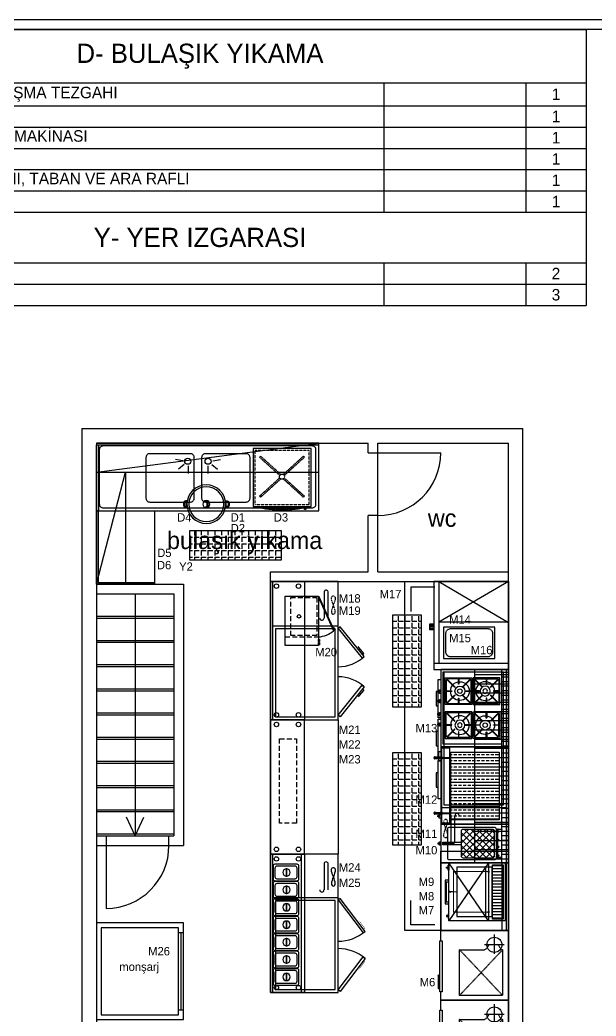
# Model space of a CAD drawing. Header units: millimetres. Extents: x 3962 to 6237, y -121 to 1593.
# Drawn here: x 4720 to 5316, y 434 to 1463 of the extents above; entities that cross this region are included whole.
import ezdxf
from ezdxf.enums import TextEntityAlignment as Align

# ---------------------------------------------------------------- set-up
doc = ezdxf.new("R2010")
doc.units = ezdxf.units.MM
doc.linetypes.add('DASHED', pattern=[0.75, 0.5, -0.25])
for name, color, linetype in [('002 Çizgi', 7, 'Continuous'), ('CIHAZ', 2, 'Continuous'), ('Kıtc-002 Çizgi', 7, 'Continuous'), ('S2000-002 Çizgi', 7, 'Continuous'), ('Sktürk ANTET', 7, 'Continuous')]:
    doc.layers.add(name, color=color, linetype=linetype)
doc.styles.add('SKTÜRK', font='GOTHIC.TTF', dxfattribs={"height": 11})
doc.styles.add('TAKSİM', font='GOTHIC.TTF', dxfattribs={"height": 20})

# ---------------------------------------------------------------- blocks, each defined once
blk = doc.blocks.new('A$C723D60DA')
at = {"layer": 'S2000-002 Çizgi'}
for points in [[(0, 3.7), (60, 3.7), (60, 63.7), (0, 63.7)], [(53.2, 2.2), (54.6, 2.2), (54.6, 0.7), (53.2, 0.7)]]:
    blk.add_lwpolyline(points, close=True, dxfattribs=at)
at = {"layer": 'S2000-002 Çizgi', "linetype": 'DASHED', "ltscale": 0.5}
blk.add_lwpolyline([(2, 5.7), (58, 5.7), (58, 61.7), (2, 61.7)], close=True, dxfattribs=at)
for points in [[(6.8, 54.6), (7.9, 55.7)], [(6.8, 54.6), (27.7, 35.8)], [(7.9, 55.7), (28.7, 36.9)], [(31.4, 36.9), (52.1, 55.7)], [(32.4, 35.9), (53.2, 54.6)], [(52.1, 55.7), (53.2, 54.6)], [(27.6, 33.2), (6.8, 14.4)], [(28.6, 32.1), (7.9, 13.4)], [(31.3, 32.2), (52.1, 13.4)], [(32.3, 33.2), (53.2, 14.4)], [(7.9, 13.4), (6.8, 14.4)], [(52.1, 13.4), (53.2, 14.4)]]:
    blk.add_lwpolyline(points, dxfattribs=at)
at = {"layer": 'S2000-002 Çizgi'}
for points in [[(52.2, 3.2), (52.2, 3.7), (55.9, 3.7)], [(55.9, 3.3), (55.9, 2.2), (52.2, 2.2)]]:
    blk.add_lwpolyline(points, dxfattribs=at)
at = {"layer": 'S2000-002 Çizgi', "linetype": 'DASHED', "ltscale": 0.5}
blk.add_circle((30, 34.5), 2.67, dxfattribs=at)
at = {"layer": 'S2000-002 Çizgi'}
for centre, radius, start, end in [((29.9, 100.6), 100.6, 254.4941, 285.5059), ((29.9, 109.5), 108.5, 257.2819, 282.7181)]:
    blk.add_arc(centre, radius, start, end, dxfattribs=at)
blk = doc.blocks.new('A$C53E03B34')
at = {"layer": 'Kıtc-002 Çizgi'}
for points in [[(3.7, 16.6), (2, 16.6, -0.414214), (0, 18.6), (0, 21.4, -0.414214), (2, 23.4), (3.7, 23.4)], [(43.1, 16.6), (44.9, 16.6, 0.414214), (46.9, 18.6), (46.9, 21.4, 0.414214), (44.9, 23.4), (43.1, 23.4)]]:
    blk.add_lwpolyline(points, format="xyb", dxfattribs=at)
for points in [[(2.8, 17.6), (2, 17.6, -0.414214), (1, 18.6), (1, 21.4, -0.414214), (2, 22.4), (2.8, 22.4)], [(44, 17.6), (44.9, 17.6, 0.414214), (45.9, 18.6), (45.9, 21.4, 0.414214), (44.9, 22.4), (44, 22.4)]]:
    blk.add_lwpolyline(points, format="xyb", close=True, dxfattribs=at)
for points in [[(22.1, 23.4), (24.2, 21.8), (24.2, 18.1), (22.7, 16.4)], [(23.5, 23.7), (25.2, 22.3), (25.2, 17.7), (23.8, 16.3)]]:
    blk.add_lwpolyline(points, dxfattribs=at)
for radius in [20, 18, 3.66]:
    blk.add_circle((23.4, 20), radius, dxfattribs=at)
blk = doc.blocks.new('A$C5FB17A00')
at = {"layer": 'S2000-002 Çizgi'}
for p, q in [((114.7, 23.7), (114.7, 31.6)), ((135.3, 23.7), (135.3, 31.6)), ((110.8, 22.1), (104.7, 27.1)), ((139.2, 22.1), (145.3, 27.1)), ((109.5, 18.3), (101.7, 17.1)), ((140.5, 18.3), (148.3, 17.1))]:
    blk.add_line(p, q, dxfattribs=at)
for points in [[(230, 70), (0, 70), (0, 0), (230, 0)], [(230, 2), (0, 2), (0, 0), (230, 0)]]:
    blk.add_lwpolyline(points, close=True, dxfattribs=at)
for points in [[(223, 67), (7, 67, 0.414214), (3, 63), (3, 7, 0.414214), (7, 3), (223, 3, 0.414214), (227, 7), (227, 63, 0.414214)], [(117.2, 61), (75.2, 61, 0.414214), (71.2, 57), (71.2, 15, 0.414214), (75.2, 11), (117.2, 11, 0.414214), (121.2, 15), (121.2, 57, 0.414214)], [(174.8, 61), (132.8, 61, 0.414214), (128.8, 57), (128.8, 15, 0.414214), (132.8, 11), (174.8, 11, 0.414214), (178.8, 15), (178.8, 57, 0.414214)]]:
    blk.add_lwpolyline(points, format="xyb", close=True, dxfattribs=at)
for centre in [(114.5, 18.8), (135.5, 18.8)]:
    blk.add_circle(centre, 3.19, dxfattribs=at)
blk = doc.blocks.new('A$C552B0E51')
at = {"layer": 'S2000-002 Çizgi'}
h = blk.add_hatch(dxfattribs=at)
h.set_pattern_fill('ANSI31', color=256, angle=45, style=0)
h.set_pattern_definition([(90, (-2780.067, -8355.0508), (-3.175, 7e-16), [])])
h.paths.add_polyline_path([(58, 48.8), (58, 59.8), (2, 59.8), (2, 48.8)])
for p, q in [((60, 44.8), (0, 3.8)), ((0, 44.8), (60, 3.8))]:
    blk.add_line(p, q, dxfattribs=at)
for points in [[(0, 61.8), (60, 61.8), (60, 3.8), (0, 3.8)], [(2, 59.8), (58, 59.8), (58, 48.8), (2, 48.8)], [(0, 44.8), (60, 44.8), (60, 3.8), (0, 3.8)], [(7.5, 2.8), (2.5, 2.8), (2.5, 3.8), (7.5, 3.8)], [(5.5, 1.1), (4.5, 1.1), (4.5, 2.8), (5.5, 2.8)], [(17.8, 0), (42.2, 0), (42.2, 3.8), (17.8, 3.8)], [(19.8, 1), (40.2, 1), (40.2, 3.8), (19.8, 3.8)], [(52.5, 2.8), (57.5, 2.8), (57.5, 3.8), (52.5, 3.8)], [(54.5, 1.1), (55.5, 1.1), (55.5, 2.8), (54.5, 2.8)]]:
    blk.add_lwpolyline(points, close=True, dxfattribs=at)
for points in [[(5, 2.8), (5, 1.1)], [(55, 2.8), (55, 1.1)]]:
    blk.add_lwpolyline(points, dxfattribs=at)
blk = doc.blocks.new('A$C3D735FFB')
at = {"layer": 'S2000-002 Çizgi'}
blk.add_lwpolyline([(0, 7.6), (51, 7.6), (51, 44), (0, 44)], close=True, dxfattribs=at)
for points, const_width in [([(3.5, 40.4), (5.8, 40.4)], 2), ([(47.5, 40.4), (45.2, 40.4)], 2), ([(4.6, 40), (4.6, 4.1), (25.5, 4.1)], 1), ([(46.4, 40), (46.4, 4.1), (25.5, 4.1)], 1)]:
    blk.add_lwpolyline(points, dxfattribs=dict(at, const_width=const_width))
blk.add_lwpolyline([(51, 37.5), (0, 37.5)], dxfattribs=at)
blk.add_lwpolyline([(25.4, 7.5, 1, 1, 0), (25.4, 3.7, 1, 2, 0), (25.4, 0, 2, 2, 0)], format="xyseb", dxfattribs=at)
blk = doc.blocks.new('A$C5ACE57BF')
at = {"layer": 'S2000-002 Çizgi', "linetype": 'DASHED', "ltscale": 10}
blk.add_line((9, 51.9), (9, 17.5), dxfattribs=at)
at = {"layer": 'S2000-002 Çizgi'}
for points in [[(0, 51.9), (51, 51.9), (51, 17.5), (0, 17.5)], [(0.9, 17.5), (3.2, 17.5), (3.2, 16.3), (0.9, 16.3)], [(4.2, 17.5), (6.4, 17.5), (6.4, 16.3), (4.2, 16.3)], [(16, 1.1), (50.5, 16.7), (50, 17.5), (15.4, 1.9)], [(16, 1.1), (17.9, 2.4), (18.6, 1.3), (16.7, 0)]]:
    blk.add_lwpolyline(points, close=True, dxfattribs=at)
at = {"layer": 'S2000-002 Çizgi', "linetype": 'DASHED', "ltscale": 10}
blk.add_lwpolyline([(10.4, 46.1), (49.6, 46.1), (49.6, 19), (10.4, 19)], close=True, dxfattribs=at)
at = {"layer": 'S2000-002 Çizgi'}
blk.add_circle((30.2, 37.5), 1.85, dxfattribs=at)
blk.add_arc((36.1, 19.5), 27.2, 184.2771, 220.3659, dxfattribs=at)
blk = doc.blocks.new('A$C604B7618')
at = {"layer": 'S2000-002 Çizgi'}
blk.add_lwpolyline([(0, 30.6), (30.6, 30.6), (30.6, 0), (0, 0), (0, 30.6)], dxfattribs=at)
blk.add_lwpolyline([(15.5, 29.5), (15.5, 23.4, -0.414214), (15.3, 23.2), (15.2, 23.2, -0.414214), (15, 23.4), (15, 29.5), (2.7, 29.5, 0.668179), (2.3, 28.6), (10.8, 20.1, -0.810443), (10.4, 19.8), (1.6, 28.6, 0.668179), (1, 28.4), (1, 15.5), (7.1, 15.5, -0.414214), (7.3, 15.3), (7.3, 15.2, -0.414214), (7.1, 15), (1, 15), (1, 2.7, 0.668179), (1.9, 2.3), (10.4, 10.8, -0.810443), (10.8, 10.4), (2, 1.6, 0.668179), (2.2, 1), (15, 1), (15, 7.1, -0.414214), (15.2, 7.3), (15.3, 7.3, -0.414214), (15.5, 7.1), (15.5, 1), (27.9, 1, 0.668179), (28.3, 1.9), (19.8, 10.4, -0.810443), (20.2, 10.8), (29, 2, 0.668179), (29.5, 2.2), (29.5, 15), (23.4, 15, -0.414214), (23.2, 15.2), (23.2, 15.3, -0.414214), (23.4, 15.5), (29.5, 15.5), (29.5, 28.4, 0.668179), (29, 28.6), (20.2, 19.8, -0.810443), (19.8, 20.1), (28.3, 28.6, 0.668179), (27.9, 29.5)], format="xyb", close=True, dxfattribs=at)
for radius in [10.8, 5.66, 2.6]:
    blk.add_circle((15.3, 13.8), radius, dxfattribs=at)
blk = doc.blocks.new('A$C7A250C34')
at = {"layer": 'S2000-002 Çizgi'}
h = blk.add_hatch(dxfattribs=at)
h.set_pattern_fill('ANSI31', color=256, scale=1.5, angle=45, style=0)
h.set_pattern_definition([(90, (-2508.419, -6412.801), (-4.7625, 9e-16), [])])
h.paths.add_polyline_path([(0, 72.9), (0, 65.9), (80, 65.9), (80, 72.9)])
for points in [[(0, 2.9), (80, 2.9), (80, 72.9), (0, 72.9)], [(80, 65.9), (0, 65.9), (0, 72.9), (80, 72.9)], [(3, 4.9), (77, 4.9), (77, 65.9), (3, 65.9)], [(21.2, 2.9), (24.8, 2.9), (24.8, 1.5), (21.2, 1.5)], [(22.2, 1.5), (23.6, 1.5), (23.6, 0), (22.2, 0)], [(31, 2.9), (34.7, 2.9), (34.7, 1.5), (31, 1.5)], [(32, 1.5), (33.5, 1.5), (33.5, 0), (32, 0)], [(44.6, 2.9), (48.2, 2.9), (48.2, 1.5), (44.6, 1.5)], [(45.5, 1.5), (47, 1.5), (47, 0), (45.5, 0)], [(55.2, 2.9), (58.8, 2.9), (58.8, 1.5), (55.2, 1.5)], [(56.2, 1.5), (57.6, 1.5), (57.6, 0), (56.2, 0)]]:
    blk.add_lwpolyline(points, close=True, dxfattribs=at)
at = {"layer": 'S2000-002 Çizgi', "yscale": 0.8999999999996362}
for p, xscale, zscale in [((36.2, 36.4), -0.8999999999996362, 0.9), ((43.8, 36.4), 0.8999999999996362, 0.8999999999996362)]:
    blk.add_blockref('A$C604B7618', p, dxfattribs=dict(at, xscale=xscale, zscale=zscale))
at = {"layer": 'S2000-002 Çizgi', "yscale": 0.8999999999996362, "rotation": 180}
for p, xscale, zscale in [((36.2, 35.1), 0.8999999999996362, 0.8999999999996362), ((43.8, 35.1), -0.8999999999996362, 0.9)]:
    blk.add_blockref('A$C604B7618', p, dxfattribs=dict(at, xscale=xscale, zscale=zscale))
blk = doc.blocks.new('A$C133D40E0')
at = {"layer": 'S2000-002 Çizgi'}
h = blk.add_hatch(dxfattribs=at)
h.set_pattern_fill('ANSI31', color=256, scale=1.5, angle=45, style=0)
h.set_pattern_definition([(90, (-3291.7327, -4973.714), (-4.7625, 9e-16), [])])
h.paths.add_polyline_path([(80, 69.9), (80, 76.9), (0, 76.9), (0, 69.9)])
h = blk.add_hatch(dxfattribs=at)
h.set_pattern_fill('ANSI33', color=256, angle=45, style=0)
h.set_pattern_definition([(90, (-3291.733, -4973.714), (-6.35, 1e-15), []), (90, (-3288.558, -4970.539), (-6.35, 1e-15), [3.175, -1.5875])])
h.paths.add_polyline_path([(5.5, 67.2), (5.5, 17.2), (75.5, 17.2), (75.5, 67.2)])
h = blk.add_hatch(dxfattribs=at)
h.set_pattern_fill('ANSI32', color=256, style=0)
h.set_pattern_definition([(45, (-4249.5, -7757.06715), (-0.265165043, 0.265165043), []), (45, (-4249.32323, -7757.06715), (-0.265165043, 0.265165043), [])])
h.paths.add_polyline_path([(12.1, 7.9), (10.7, 7.9), (10.7, 6.9), (12.1, 6.9)])
h.paths.add_polyline_path([(12.1, 8.7), (11.8, 8.7), (11.8, 14.5), (11.7, 15.9), (11.1, 15.9), (11.1, 14.5), (11.1, 8.7), (10.8, 8.7), (10.7, 7.9), (12.1, 7.9)])
h.paths.add_polyline_path([(12.2, 4.9), (10.6, 4.9), (10.5, 0.8, 0.437405), (11.2, 0), (11.6, 0, 0.437405), (12.3, 0.8)])
h.paths.add_polyline_path([(12.1, 6.9), (10.7, 6.9), (10.6, 4.9), (12.2, 4.9)])
h.paths.add_polyline_path([(11.6, 17.2), (11.2, 17.2), (11.1, 15.9), (11.7, 15.9)])
h = blk.add_hatch(dxfattribs=at)
h.set_pattern_fill('ANSI32', color=256, style=0)
h.set_pattern_definition([(135, (4329.5, -7757.06715), (0.265165043, 0.265165043), []), (135, (4329.32322, -7757.06715), (0.265165043, 0.265165043), [])])
h.paths.add_polyline_path([(67.9, 7.9), (69.3, 7.9), (69.3, 6.9), (67.9, 6.9)])
h.paths.add_polyline_path([(67.9, 8.7), (68.2, 8.7), (68.2, 14.5), (68.3, 15.9), (68.9, 15.9), (68.9, 14.5), (68.9, 8.7), (69.2, 8.7), (69.3, 7.9), (67.9, 7.9)])
h.paths.add_polyline_path([(67.8, 4.9), (69.4, 4.9), (69.5, 0.8, -0.437405), (68.8, 0), (68.4, 0, -0.437405), (67.7, 0.8)])
h.paths.add_polyline_path([(67.9, 6.9), (69.3, 6.9), (69.4, 4.9), (67.8, 4.9)])
h.paths.add_polyline_path([(68.4, 17.2), (68.8, 17.2), (68.9, 15.9), (68.3, 15.9)])
for p, q in [((11.1, 14.5), (11.2, 17.2)), ((11.1, 8.7), (11.1, 14.5)), ((11.2, 17.2), (11.6, 17.2)), ((11.6, 17.2), (11.2, 17.2)), ((11.8, 14.5), (11.6, 17.2)), ((11.8, 8.7), (11.8, 14.5)), ((68.2, 14.5), (68.4, 17.2)), ((68.2, 8.7), (68.2, 14.5)), ((68.8, 17.2), (68.4, 17.2)), ((68.4, 17.2), (68.8, 17.2)), ((68.9, 14.5), (68.8, 17.2)), ((68.9, 8.7), (68.9, 14.5)), ((10.5, 0.8), (10.8, 8.7)), ((10.8, 8.7), (10.5, 0.8)), ((10.8, 8.7), (11.1, 8.7)), ((11.1, 8.7), (10.8, 8.7)), ((11.6, 0), (11.2, 0)), ((11.2, 0), (11.6, 0)), ((12.1, 8.7), (11.8, 8.7)), ((12.3, 0.8), (12.1, 8.7)), ((67.7, 0.8), (67.9, 8.7)), ((67.9, 8.7), (68.2, 8.7)), ((68.4, 0), (68.8, 0)), ((68.8, 0), (68.4, 0)), ((69.2, 8.7), (68.9, 8.7)), ((68.9, 8.7), (69.2, 8.7)), ((69.5, 0.8), (69.2, 8.7)), ((69.2, 8.7), (69.5, 0.8))]:
    blk.add_line(p, q, dxfattribs=at)
for points in [[(0, 6.9), (80, 6.9), (80, 76.9), (0, 76.9)], [(0, 76.9), (80, 76.9), (80, 69.9), (0, 69.9)], [(5.5, 67.2), (75.5, 67.2), (75.5, 17.2), (5.5, 17.2)], [(1, 15.9), (79, 15.9), (79, 7.9), (1, 7.9)], [(5, 6.9), (15, 6.9), (15, 4.9), (5, 4.9)], [(70.1, 6.9), (73.7, 6.9), (73.7, 5.4), (70.1, 5.4)], [(71, 5.4), (72.5, 5.4), (72.5, 4), (71, 4)]]:
    blk.add_lwpolyline(points, close=True, dxfattribs=at)
for centre, start, end in [((11.2, 0.7), 175.5008, 270), ((11.2, 0.7), 175.5008, 270), ((11.6, 0.7), 270, 4.4992), ((68.4, 0.7), 175.5008, 270), ((68.8, 0.7), 270, 4.4992), ((68.8, 0.7), 270, 4.4992)]:
    blk.add_arc(centre, 0.706, start, end, dxfattribs=at)
blk = doc.blocks.new('A$C3D043C48')
at = {"layer": 'S2000-002 Çizgi'}
h = blk.add_hatch(dxfattribs=at)
h.set_pattern_fill('ANSI31', color=256, scale=1.5, angle=45, style=0)
h.set_pattern_definition([(90, (-3458.603, -4993.7387), (-4.7625, 9e-16), [])])
h.paths.add_polyline_path([(0, 72.6), (0, 65.6), (40, 65.6), (40, 72.6)])
h = blk.add_hatch(color=256, dxfattribs=at)
h.paths.add_polyline_path([(35, 61.8), (35, 62.4), (35, 65.6), (34.4, 65.6), (34.4, 62.4, -0.414214), (33.4, 61.4), (33, 61.4), (33, 60.8), (34, 60.8, 0.414214)])
h.paths.add_polyline_path([(32, 61.4), (24, 61.4), (24, 60.8), (32, 60.8)])
h.paths.add_polyline_path([(23, 61.4), (17, 61.4), (17, 60.8), (23, 60.8)])
h.paths.add_polyline_path([(16, 61.4), (8, 61.4), (8, 60.8), (16, 60.8)])
h.paths.add_polyline_path([(5.6, 62.4), (5.6, 65.6), (5, 65.6), (5, 61.8, 0.414214), (6, 60.8), (6.6, 60.8), (7, 60.8), (7, 61.4), (6.6, 61.4, -0.414214)])
h = blk.add_hatch(dxfattribs=at)
h.set_pattern_fill('ANSI37', color=256, scale=1.5, style=0)
h.set_pattern_definition([(45, (-3527.4763, -4981.5224), (-3.367596, 3.367596), []), (135, (-3527.4763, -4981.5224), (-3.367596, -3.367596), [])])
h.paths.add_polyline_path([(35, 55.8, 0.414214), (33, 57.8), (7, 57.8, 0.414214), (5, 55.8), (5, 26, 0.414214), (7, 24), (33, 24, 0.414214), (35, 26)])
blk.add_hatch(color=256, dxfattribs=at).paths.add_polyline_path([(18.5, 14), (21.5, 14), (21.5, 4.8), (18.5, 4.8)])
for p, q in [((5, 65.6), (5.6, 65.6)), ((5, 61.8), (5, 65.6)), ((5.6, 65.6), (5.6, 62.4)), ((7, 59.8), (7, 62.3)), ((8, 59.8), (8, 62.3)), ((16, 59.8), (16, 62.3)), ((17, 59.8), (17, 62.3)), ((23, 59.8), (23, 62.3)), ((24, 59.8), (24, 62.3)), ((32, 59.8), (32, 62.3)), ((33, 59.8), (33, 62.3)), ((35, 65.6), (34.4, 65.6)), ((34.4, 65.6), (34.4, 62.4)), ((35, 62.4), (35, 65.6)), ((35, 62.4), (35, 61.8)), ((6.6, 60.8), (6, 60.8)), ((6.6, 61.4), (7, 61.4)), ((7, 60.8), (6.6, 60.8)), ((8, 61.4), (16, 61.4)), ((16, 60.8), (8, 60.8)), ((17, 61.4), (23, 61.4)), ((23, 60.8), (17, 60.8)), ((24, 61.4), (32, 61.4)), ((32, 60.8), (24, 60.8)), ((33, 61.4), (33.4, 61.4)), ((34, 60.8), (33, 60.8))]:
    blk.add_line(p, q, dxfattribs=at)
for points in [[(0, 2.6), (40, 2.6), (40, 72.6), (0, 72.6)], [(0, 72.6), (40, 72.6), (40, 65.6), (0, 65.6)], [(19, 24), (19, 14), (21, 14), (21, 24)], [(18.5, 14), (21.5, 14), (21.5, 4.8), (18.5, 4.8)], [(18.4, 2.6), (21.6, 2.6), (21.6, 1.3), (18.4, 1.3)], [(19.3, 1.3), (20.7, 1.3), (20.7, 0), (19.3, 0)]]:
    blk.add_lwpolyline(points, close=True, dxfattribs=at)
for points in [[(29, 9.8), (5, 9.8, -0.414214), (3, 11.8), (3, 57.8, -0.414214), (5, 59.8), (7, 59.8)], [(33, 59.8), (35, 59.8, -0.414214), (37, 57.8), (37, 11.8, -0.414214), (35, 9.8), (29, 9.8)]]:
    blk.add_lwpolyline(points, format="xyb", dxfattribs=at)
blk.add_lwpolyline([(7, 57.8), (33, 57.8, -0.414214), (35, 55.8), (35, 26, -0.414214), (33, 24), (7, 24, -0.414214), (5, 26), (5, 55.8, -0.414214)], format="xyb", close=True, dxfattribs=at)
for points in [[(8, 59.8), (16, 59.8)], [(17, 59.8), (23, 59.8)], [(24, 59.8), (32, 59.8)]]:
    blk.add_lwpolyline(points, dxfattribs=at)
for centre, radius, start, end in [((6, 61.8), 1, 180, 270), ((6.6, 62.4), 1, 180, 270), ((7.5, 62.3), 0.5, 0, 180), ((16.5, 62.3), 0.5, 0, 180), ((23.5, 62.3), 0.5, 0, 180), ((32.5, 62.3), 0.5, 0, 180), ((33.4, 62.4), 1, 270, 0), ((34, 61.8), 1, 270, 0)]:
    blk.add_arc(centre, radius, start, end, dxfattribs=at)
blk = doc.blocks.new('A$C6B106424')
at = {"layer": 'S2000-002 Çizgi'}
h = blk.add_hatch(dxfattribs=at)
h.set_pattern_fill('LINE', color=256, scale=0.5, angle=90, style=0)
h.set_pattern_definition([(90, (-1215.703, -3768.8105), (-1.5875, 1e-16), [])])
h.paths.add_polyline_path([(50.1, 4.3), (43.9, 4.3), (43.9, 0), (50.1, 0)])
for p, q in [((0, 9.3), (42.4, 81.4)), ((0, 81.4), (42.2, 9.3)), ((42.2, 81.4), (42.2, 9.3)), ((0, 9.3), (84.7, 9.3))]:
    blk.add_line(p, q, dxfattribs=at)
for points in [[(0, 4.3), (84.7, 4.3), (84.7, 81.4), (0, 81.4)], [(50.1, 0), (43.9, 0), (43.9, 4.3), (50.1, 4.3)]]:
    blk.add_lwpolyline(points, close=True, dxfattribs=at)
at = {"layer": 'S2000-002 Çizgi', "linetype": 'DASHED'}
blk.add_lwpolyline([(47.2, 67.3), (47.2, 14.3), (79.7, 14.3), (79.7, 67.3)], close=True, dxfattribs=at)
blk.add_lwpolyline([(49.2, 60.3), (49.2, 21.3, 0.414214), (54.2, 16.3), (72.7, 16.3, 0.414214), (77.7, 21.3), (77.7, 60.3, 0.414214), (72.7, 65.3), (54.2, 65.3, 0.414214)], format="xyb", close=True, dxfattribs=at)
blk = doc.blocks.new('A$C5B5611F4')
at = {"layer": 'CIHAZ', "color": 1}
for p, q in [((14.7, 68.5), (14.7, 47.9)), ((24.1, 58.2), (4, 58.2))]:
    blk.add_line(p, q, dxfattribs=at)
at = {"layer": 'CIHAZ', "color": 5, "linetype": 'DASHED'}
for p, q in [((19.8, 66.7), (67, 22.3)), ((67, 66.7), (19.8, 22.3))]:
    blk.add_line(p, q, dxfattribs=at)
at = {"layer": 'CIHAZ', "color": 5}
for points in [[(63.2, 1.8), (10.4, 1.8), (10.4, 4.3), (63.2, 4.3)], [(61.2, 1.8), (48.6, 1.8), (45.6, 0), (59.6, 0)]]:
    blk.add_lwpolyline(points, close=True, dxfattribs=at)
at = {"layer": 'CIHAZ', "color": 1}
blk.add_circle((14.7, 58.2), 7.76, dxfattribs=at)
at = {"layer": 'S2000-002 Çizgi', "linetype": 'DASHED'}
for p, q in [((19.8, 66.7), (67, 66.7)), ((67, 66.7), (67, 22.3)), ((19.8, 22.3), (19.8, 48.1)), ((67, 22.3), (19.8, 22.3))]:
    blk.add_line(p, q, dxfattribs=at)
at = {"layer": 'S2000-002 Çizgi'}
blk.add_lwpolyline([(10.4, 2.8), (0, 2.8), (0, 72.8), (72, 72.8), (72, 2.8), (63.2, 2.8)], dxfattribs=at)
at = {"layer": 'S2000-002 Çizgi', "linetype": 'DASHED'}
for centre, radius, start, end in [((11.6, 71.2), 9.4, 291.2079, 330.9566), ((11, 43), 10.2, 29.6907, 66.7752)]:
    blk.add_arc(centre, radius, start, end, dxfattribs=at)
blk = doc.blocks.new('A$C469D6A64')
at = {"layer": 'S2000-002 Çizgi'}
blk.add_line((188, 72.6), (0, 72.6), dxfattribs=at)
for points in [[(188, 4.6), (188, 74.6), (0, 74.6), (0, 4.6)], [(49.9, 2), (10.3, 2), (10.3, 4.6), (49.9, 4.6)], [(37.8, 2), (22.9, 2), (22.9, 0), (37.8, 0)], [(91.2, 2), (51.6, 2), (51.6, 4.6), (91.2, 4.6)], [(79.1, 2), (64.1, 2), (64.1, 0), (79.1, 0)], [(133.8, 2), (94.2, 2), (94.2, 4.6), (133.8, 4.6)], [(121.7, 2), (106.8, 2), (106.8, 0), (121.7, 0)]]:
    blk.add_lwpolyline(points, close=True, dxfattribs=at)
at = {"layer": 'S2000-002 Çizgi', "linetype": 'DASHED'}
blk.add_lwpolyline([(143, 72.6), (143, 4.6)], dxfattribs=at)
blk.add_lwpolyline([(140, 69.6), (3, 69.6), (3, 7.6), (140, 7.6)], close=True, dxfattribs=at)
for points in [[(177.7, 19.3), (151, 19.3, -1), (151, 23.6)], [(151, 14.9), (177.7, 14.9, 1), (177.7, 19.3)]]:
    blk.add_lwpolyline(points, format="xyb", dxfattribs=at)
at = {"layer": 'S2000-002 Çizgi', "linetype": 'DASHED', "ltscale": 0.1}
blk.add_lwpolyline([(171.6, 7.6), (170.1, 7.8), (168.4, 8.2), (166.5, 8.9), (164.6, 9.6), (162.6, 10.4), (160.8, 11), (159.1, 11.5), (157.6, 11.6), (156.5, 11.5), (155.7, 11), (155.2, 10.4), (155, 9.6), (155.2, 8.9), (155.7, 8.2), (156.5, 7.8), (157.6, 7.6), (159.1, 7.8), (160.8, 8.2), (162.6, 8.9), (164.6, 9.6), (166.5, 10.4), (168.4, 11), (170.1, 11.5), (171.6, 11.6), (172.7, 11.5), (173.5, 11), (174, 10.4), (174.2, 9.6), (174, 8.9), (173.5, 8.2), (172.7, 7.8)], close=True, dxfattribs=at)
blk = doc.blocks.new('A$C644E37B9')
at = {"layer": 'S2000-002 Çizgi'}
blk.add_line((143, 94.8), (0, 94.8), dxfattribs=at)
for points in [[(143, 26.8), (143, 96.8), (0, 96.8), (0, 26.8)], [(34, 0), (3.1, 24.8), (4.8, 26.8), (35.7, 2.1)], [(65.2, 0), (96.1, 24.8), (94.4, 26.8), (63.5, 2.1)]]:
    blk.add_lwpolyline(points, close=True, dxfattribs=at)
at = {"layer": 'S2000-002 Çizgi', "linetype": 'DASHED'}
blk.add_lwpolyline([(97, 94.8), (97, 26.8)], dxfattribs=at)
blk.add_lwpolyline([(94, 91.8), (3, 91.8), (3, 29.8), (94, 29.8)], close=True, dxfattribs=at)
for points in [[(131.7, 41.5), (105, 41.5, -1), (105, 45.9)], [(105, 37.2), (131.7, 37.2, 1), (131.7, 41.5)]]:
    blk.add_lwpolyline(points, format="xyb", dxfattribs=at)
at = {"layer": 'S2000-002 Çizgi', "linetype": 'DASHED', "ltscale": 0.1}
blk.add_lwpolyline([(125.6, 29.9), (124.1, 30), (122.4, 30.5), (120.5, 31.1), (118.6, 31.9), (116.6, 32.6), (114.8, 33.2), (113.1, 33.7), (111.6, 33.9), (110.5, 33.7), (109.7, 33.2), (109.2, 32.6), (109, 31.9), (109.2, 31.1), (109.7, 30.5), (110.5, 30), (111.6, 29.9), (113.1, 30), (114.8, 30.5), (116.6, 31.1), (118.6, 31.9), (120.5, 32.6), (122.4, 33.2), (124.1, 33.7), (125.6, 33.9), (126.7, 33.7), (127.5, 33.2), (128, 32.6), (128.2, 31.9), (128, 31.1), (127.5, 30.5), (126.7, 30)], close=True, dxfattribs=at)
at = {"layer": 'S2000-002 Çizgi'}
for points in [[(31.8, 1.8), (30.7, 0.5), (25.1, 5), (23.6, 6.2)], [(67.5, 1.8), (68.5, 0.5), (74.2, 5), (75.6, 6.2)]]:
    blk.add_lwpolyline(points, dxfattribs=at)
for centre, start, end in [((4.8, 26.8), 317.4568, 0), ((94.4, 26.8), 180, 222.5432)]:
    blk.add_arc(centre, 39.6, start, end, dxfattribs=at)
blk = doc.blocks.new('A$C01E77913')
at = {"layer": 'S2000-002 Çizgi'}
for points in [[(2, 26.8), (15, 26.8, -0.414214), (17, 24.8), (17, 2, -0.414214), (15, 0), (2, 0, -0.414214), (0, 2), (0, 24.8, -0.414214)], [(4, 24.8), (13, 24.8, -0.414214), (15, 22.8), (15, 4, -0.414214), (13, 2), (4, 2, -0.414214), (2, 4), (2, 22.8, -0.414214)]]:
    blk.add_lwpolyline(points, format="xyb", close=True, dxfattribs=at)
blk.add_lwpolyline([(4.7, 14.3), (12.2, 14.3), (12.2, 13.5), (4.7, 13.5)], close=True, dxfattribs=at)
blk.add_circle((8.5, 13.9), 3.82, dxfattribs=at)
blk = doc.blocks.new('143-70-M')
at = {"layer": '002 Çizgi', "color": 7}
for p, q in [((27.4, -97.5), (27.4, 45.5)), ((-30.3, -60.5), (-30.3, -87.2)), ((-25.9, -87.2), (-25.9, -60.5)), ((-37.4, -66), (-37.6, -67.1)), ((-37.6, -67.1), (-37.4, -68.6)), ((-36.9, -65.1), (-37.4, -66)), ((-37.4, -68.6), (-36.9, -70.3)), ((-36.3, -64.7), (-36.9, -65.1)), ((-36.9, -70.3), (-36.3, -72.1)), ((-35.6, -64.5), (-36.3, -64.7)), ((-34.8, -64.7), (-35.6, -64.5)), ((-34.2, -65.1), (-34.8, -64.7)), ((-34.8, -72.1), (-34.2, -70.3)), ((-33.7, -66), (-34.2, -65.1)), ((-34.2, -70.3), (-33.7, -68.6)), ((-33.6, -67.1), (-33.7, -66)), ((-33.7, -68.6), (-33.6, -67.1)), ((-37.6, -81.1), (-37.4, -79.6)), ((-37.4, -82.2), (-37.6, -81.1)), ((-37.4, -79.6), (-36.9, -77.9)), ((-36.9, -83), (-37.4, -82.2)), ((-36.9, -77.9), (-36.3, -76)), ((-36.3, -72.1), (-35.6, -74.1)), ((-36.3, -76), (-35.6, -74.1)), ((-35.6, -74.1), (-34.8, -72.1)), ((-35.6, -74.1), (-34.8, -76)), ((-34.8, -76), (-34.2, -77.9)), ((-34.2, -77.9), (-33.7, -79.6)), ((-33.7, -82.2), (-34.2, -83)), ((-33.7, -79.6), (-33.6, -81.1)), ((-33.6, -81.1), (-33.7, -82.2)), ((-36.3, -83.5), (-36.9, -83)), ((-35.6, -83.7), (-36.3, -83.5)), ((-34.8, -83.5), (-35.6, -83.7)), ((-34.2, -83), (-34.8, -83.5))]:
    blk.add_line(p, q, dxfattribs=at)
for points in [[(-68.4, 10.3), (-42.6, 44.4), (-40.6, 42.9), (-66.4, 8.8)], [(-40.6, -97.5), (29.4, -97.5), (29.4, 45.5), (-40.6, 45.5)], [(-2.6, 45.5), (-2.6, -97.5), (29.4, -97.5), (29.4, 45.5)], [(-68.4, -17.5), (-42.6, -51.6), (-40.6, -50.1), (-66.4, -16)]]:
    blk.add_lwpolyline(points, close=True, dxfattribs=at)
at = {"layer": '002 Çizgi', "color": 7, "linetype": 'DASHED'}
blk.add_lwpolyline([(24.4, -49.5), (24.4, 42.5), (-37.6, 42.5), (-37.6, -49.5)], close=True, dxfattribs=at)
at = {"layer": '002 Çizgi', "color": 7, "const_width": 0.427}
for points in [[(-66.7, 12.5), (-68, 13.5), (-63.8, 19.2), (-62.7, 20.6)], [(-66.7, -19.8), (-68, -20.8), (-63.8, -26.4), (-62.7, -27.8)]]:
    blk.add_lwpolyline(points, dxfattribs=at)
at = {"layer": '002 Çizgi', "color": 7}
blk.add_lwpolyline([(27.4, -52.5), (-40.6, -52.5)], dxfattribs=at)
for centre, radius, start, end in [((-40.6, 42.9), 42.7, 229.4908, 270), ((-40.6, -50.1), 42.7, 90, 130.5092), ((-23.7, -60.5), 2.17, 0, 180), ((-28.1, -87.2), 2.17, 180, 0)]:
    blk.add_arc(centre, radius, start, end, dxfattribs=at)
at = {"layer": '002 Çizgi', "color": 7, "xscale": -1, "rotation": 90}
for p in [(26.8, 38), (26.8, 20), (26.8, 2), (26.8, -16), (26.8, -34), (26.8, -52), (26.8, -70)]:
    blk.add_blockref('A$C01E77913', p, dxfattribs=at)
blk = doc.blocks.new('*T69')
at = {"color": 0, "linetype": 'ByBlock', "lineweight": -2, "transparency": 16777216}
for p, q in [((0, 0), (798.6, 0)), ((0, 0), (0, -285.1)), ((798.6, 0), (798.6, -285.1)), ((0, -54.9), (798.6, -54.9)), ((68.8, -54.9), (68.8, -188.7)), ((589.3, -54.9), (589.3, -188.7)), ((736, -54.9), (736, -188.7)), ((0, -78.7), (798.6, -78.7)), ((0, -100.7), (798.6, -100.7)), ((0, -122.7), (798.6, -122.7)), ((0, -144.7), (798.6, -144.7)), ((0, -166.7), (798.6, -166.7)), ((0, -188.7), (798.6, -188.7)), ((0, -241.1), (798.6, -241.1)), ((68.8, -241.1), (68.8, -285.1)), ((589.3, -241.1), (589.3, -285.1)), ((736, -241.1), (736, -285.1)), ((0, -263.1), (798.6, -263.1)), ((0, -285.1), (798.6, -285.1))]:
    blk.add_line(p, q, dxfattribs=at)
at = {"color": 0, "transparency": 16777216, "style": 'SKTÜRK'}
for s, insert, char_height, width, attachment_point in [('D- BULAŞIK YIKAMA', (399.3, -27.5), 19.857, 794.584, 5), ('D1', (34.4, -66.8), 11.91, 64.792, 5), ('ÇİFT EVYELİ ÇALIŞMA TEZGAHI', (70.7, -66.8), 11.914, 516.554, 4), ('1', (767.3, -66.8), 11.9, 58.613, 5), ('D2', (34.4, -89.7), 11.91, 64.792, 5), ('DUVAR RAFI', (70.7, -89.7), 11.91, 516.554, 4), ('1', (767.3, -89.7), 11.9, 58.613, 5), ('BULAŞIK YIKAMA MAKİNASI', (70.7, -111.7), 11.914, 516.554, 4), ('D3', (34.4, -111.7), 11.91, 64.792, 5), ('1', (767.3, -111.7), 11.9, 58.613, 5), ('ÇÖP ARABASI', (70.7, -133.7), 11.914, 516.554, 4), ('D4', (34.4, -133.7), 11.91, 64.792, 5), ('1', (767.3, -133.7), 11.9, 58.613, 5), ('D5', (34.4, -155.7), 11.91, 64.792, 5), ('ÇALIŞMA TEZGAHI, TABAN VE ARA RAFLI', (70.7, -155.7), 11.914, 516.554, 4), ('1', (767.3, -155.7), 11.9, 58.613, 5), ('D6', (34.4, -177.7), 11.91, 64.792, 5), ('DUVAR RAFI', (70.7, -177.7), 11.91, 516.554, 4), ('1', (767.3, -177.7), 11.9, 58.613, 5), ('Y- YER IZGARASI', (399.3, -214.9), 19.857, 794.584, 5), ('Y1', (34.4, -252.1), 11.91, 64.792, 5), ('YER IZGARASI', (70.7, -252.1), 11.914, 516.554, 4), ('2', (767.3, -252.1), 11.9, 58.613, 5), ('Y2', (34.4, -274.1), 11.91, 64.792, 5), ('YER IZGARAS', (70.7, -274.1), 11.914, 516.554, 4), ('3', (767.3, -274.1), 11.9, 58.613, 5)]:
    blk.add_mtext(s, dxfattribs=dict(at, insert=insert, char_height=char_height, width=width, attachment_point=attachment_point))

msp = doc.modelspace()

# ---------------------------------------------------------------- hatches: boundary and pattern name
h = msp.add_hatch()
h.set_pattern_fill('ANGLE', color=256, angle=270)
h.set_pattern_definition([(270, (-638.491, 3233.883), (6.985, -1e-15), [5.08, -1.905]), (360, (-638.491, 3233.883), (2e-15, 6.985), [5.08, -1.905])])
h.paths.add_polyline_path([(4990.7, 905.2), (4990.7, 935.2), (4895.7, 935.2), (4895.7, 905.2)])
h = msp.add_hatch()
h.set_pattern_fill('ANGLE', color=256, angle=360)
h.set_pattern_definition([(360, (2806.6036, -4780.937), (2e-15, 6.985), [5.08, -1.905]), (90, (2806.6036, -4780.937), (-6.985, 2e-15), [5.08, -1.905])])
h.paths.add_polyline_path([(5135.3, 848.2), (5105.3, 848.2), (5105.3, 753.2), (5135.3, 753.2)])
h = msp.add_hatch()
h.set_pattern_fill('ANSI31', color=256, scale=3, angle=315)
h.set_pattern_definition([(0, (-2539.262, 138.956), (2e-15, 9.525), [])])
h.paths.add_polyline_path([(5225.3, 792), (5190.3, 792), (5190.3, 592), (5225.3, 592)])
h = msp.add_hatch()
h.set_pattern_fill('ANGLE', color=256, angle=360)
h.set_pattern_definition([(360, (2806.6036, -4923.437), (2e-15, 6.985), [5.08, -1.905]), (90, (2806.6036, -4923.437), (-6.985, 2e-15), [5.08, -1.905])])
h.paths.add_polyline_path([(5135.3, 705.7), (5105.3, 705.7), (5105.3, 610.7), (5135.3, 610.7)])

# ---------------------------------------------------------------- linework, layer by layer
for p, q in [((4784.3, 1041), (5240.3, 1041)), ((4784.3, 1041), (4784.3, 303)), ((5240.3, 303), (5240.3, 1041)), ((4799.3, 1026), (4799.3, 318)), ((4799.3, 1026), (5080.3, 1026)), ((5080.3, 1016), (5080.3, 1026)), ((5090.3, 893), (5090.3, 1026)), ((5090.3, 1026), (5225.3, 1026)), ((5225.3, 318), (5225.3, 1026)), ((5080.3, 1016), (5155.3, 1016)), ((4799.3, 880), (4829.3, 996)), ((5080.3, 893), (5080.3, 951)), ((5090.3, 951), (5080.3, 951)), ((4979.3, 893), (5080.3, 893)), ((4979.3, 883), (4979.3, 893)), ((5090.3, 893), (5225.3, 893)), ((4799.3, 880), (4889.3, 880)), ((4889.3, 880), (4889.3, 610)), ((4979.3, 883), (5225.3, 883)), ((4799.3, 870), (4879.3, 870)), ((4839.3, 870), (4839.3, 620)), ((4879.3, 870), (4879.3, 620)), ((4799.3, 847), (4879.3, 847)), ((4799.3, 845), (4879.3, 845)), ((4799.3, 822), (4879.3, 822)), ((4799.3, 820), (4879.3, 820)), ((4799.3, 797), (4879.3, 797)), ((4799.3, 795), (4879.3, 795)), ((4799.3, 772), (4879.3, 772)), ((4799.3, 770), (4879.3, 770)), ((4799.3, 747), (4879.3, 747)), ((4799.3, 745), (4879.3, 745)), ((4799.3, 722), (4879.3, 722)), ((4799.3, 720), (4879.3, 720)), ((4799.3, 697), (4879.3, 697)), ((4799.3, 695), (4879.3, 695)), ((4799.3, 672), (4879.3, 672)), ((4799.3, 670), (4879.3, 670)), ((4799.3, 647), (4879.3, 647)), ((4799.3, 645), (4879.3, 645)), ((4839.3, 620), (4830.3, 639.2)), ((4839.3, 620), (4848.2, 639.2)), ((4799.3, 622), (4879.3, 622)), ((4799.3, 620), (4809.3, 620)), ((4799.3, 620), (4879.3, 620)), ((4809.3, 620), (4809.3, 545)), ((4874.3, 610), (4874.3, 620)), ((4874.3, 620), (4879.3, 620)), ((4799.3, 610), (4889.3, 610)), ((4884.3, 520), (4889.3, 520)), ((4886.8, 440), (4886.8, 520)), ((4884.3, 440), (4889.3, 440))]:
    msp.add_line(p, q)
for points in [[(4801.3, 956), (4799.3, 956), (4799.3, 1024), (4801.3, 1024)], [(4799.3, 996), (4829.3, 996), (4829.3, 880), (4799.3, 880)], [(4799.3, 956), (4859.3, 956), (4859.3, 880), (4799.3, 880)], [(4801.3, 956), (4799.3, 956), (4799.3, 880), (4801.3, 880)], [(4895.7, 935.2), (4895.7, 905.2), (4990.7, 905.2), (4990.7, 935.2)], [(4801.3, 882), (4859.3, 882), (4859.3, 880), (4801.3, 880)], [(4979.3, 883), (5014.3, 883), (5014.3, 740), (4979.3, 740)], [(5118.2, 883), (5225.3, 883), (5225.3, 522), (5118.2, 522)], [(5148.2, 792), (5225.3, 792), (5225.3, 883), (5148.2, 883)], [(5105.3, 753.2), (5135.3, 753.2), (5135.3, 848.2), (5105.3, 848.2)], [(5225.3, 792), (5190.3, 792), (5190.3, 592), (5225.3, 592)], [(4979.3, 740), (5049.3, 740), (5049.3, 601), (4979.3, 601)], [(4979.3, 601), (5014.3, 601), (5014.3, 740), (4979.3, 740)], [(5105.3, 610.7), (5135.3, 610.7), (5135.3, 705.7), (5105.3, 705.7)], [(4979.3, 601), (5014.3, 601), (5014.3, 458), (4979.3, 458)], [(5155.3, 604), (5225.3, 604), (5225.3, 522), (5155.3, 522)], [(5223.3, 604), (5225.3, 604), (5225.3, 522), (5223.3, 522)], [(5155.3, 522), (5225.3, 522), (5225.3, 592), (5155.3, 592)], [(5218.3, 522), (5225.3, 522), (5225.3, 592), (5218.3, 592)], [(4799.3, 430), (4889.3, 430), (4889.3, 530), (4799.3, 530)], [(4804.3, 435), (4884.3, 435), (4884.3, 525), (4804.3, 525)]]:
    msp.add_lwpolyline(points, close=True)
for points in [[(5149.3, 877), (5124.2, 877), (5124.2, 851.9)], [(5149.3, 528), (5124.2, 528), (5124.2, 553.2)]]:
    msp.add_lwpolyline(points)
for centre in [(4985.4, 878.1), (5008.2, 878.1), (4985.4, 745), (5008.2, 745), (4985.4, 735.1), (5008.2, 735.1), (4985.4, 606), (5008.2, 606), (4985.4, 596.1), (5008.2, 596.1), (4985.4, 463), (5008.2, 463)]:
    msp.add_circle(centre, 2.31)
for centre in [(5090.3, 1016), (4809.3, 610)]:
    msp.add_arc(centre, 65, 270, 0)
at = {"layer": 'S2000-002 Çizgi'}
msp.add_line((4799.3, 996), (5029.3, 1026), dxfattribs=at)
msp.add_lwpolyline([(5029.3, 996), (5029.3, 1026), (4799.3, 1026), (4799.3, 996)], close=True, dxfattribs=at)
at = {"layer": 'S2000-002 Çizgi', "linetype": 'DASHED', "ltscale": 10}
msp.add_lwpolyline([(4988.7, 720.4), (5006.2, 720.4), (5006.2, 633), (4988.7, 633)], close=True, dxfattribs=at)
at = {"layer": 'Sktürk ANTET'}
for points in [[(4124.6, 8.3), (6134.6, 8.3), (6134.6, 1463.3), (4124.6, 1463.3)], [(4134.6, 18.3), (6124.6, 18.3), (6124.6, 1453.3), (4134.6, 1453.3)]]:
    msp.add_lwpolyline(points, close=True, dxfattribs=at)

# ---------------------------------------------------------------- block references
msp.add_blockref('*T69', (4507.1, 1453.3))
for name, p, rotation in [('A$C5FB17A00', (5029.3, 1026), 180), ('A$C644E37B9', (5076.1, 740), 90), ('A$C5ACE57BF', (5046.3, 816.6), 90), ('A$C552B0E51', (5160, 592), 270), ('A$C3D735FFB', (5164.3, 587.6), 270)]:
    msp.add_blockref(name, p, dxfattribs=dict(rotation=rotation))
at = {"layer": 'S2000-002 Çizgi'}
msp.add_blockref('A$C723D60DA', (4961.2, 956.7), dxfattribs=at)
at = {"layer": 'S2000-002 Çizgi', "xscale": -1, "rotation": 180}
msp.add_blockref('A$C53E03B34', (4889.5, 982.8), dxfattribs=at)
at = {"layer": 'S2000-002 Çizgi'}
for name, p, rotation in [('A$C6B106424', (5143.9, 883), 270), ('A$C469D6A64', (5150.7, 792), 270), ('A$C7A250C34', (5152.4, 792), 270), ('A$C133D40E0', (5148.4, 712), 270), ('A$C3D043C48', (5152.7, 632), 270), ('143-70-M', (5008.7, 503.6), 180), ('A$C5B5611F4', (5152.5, 522), 269.9999999999999), ('A$C5B5611F4', (5152.5, 450), 269.9999999999999)]:
    msp.add_blockref(name, p, dxfattribs=dict(at, rotation=rotation))

# ---------------------------------------------------------------- texts
at = {"style": 'TAKSİM'}
for s, p in [('D4', (4890.2, 944.8)), ('D1', (4945.5, 944.8)), ('D3', (4990.1, 944.8)), ('D2', (4945.5, 933.7)), ('D5', (4869.6, 908.2)), ('D6', (4869.3, 895.5)), ('M18', (5061.2, 861.1)), ('M17', (5103.4, 865.6)), ('M19', (5061.2, 848.4)), ('M14', (5175.2, 839.2)), ('M15', (5175.2, 820.1)), ('M20', (5036.8, 805.6)), ('M16', (5197.5, 807.7)), ('M21', (5061.2, 725.3)), ('M13', (5140.5, 727)), ('M22', (5061.2, 710.1)), ('M23', (5061.2, 694.8)), ('M12', (5140.5, 653.1)), ('M11', (5140.5, 617.8)), ('M10', (5140.5, 600.8)), ('M24', (5061.2, 583)), ('M9', (5140.5, 568.1)), ('M25', (5061.2, 567.1)), ('M8', (5140.5, 553.2)), ('M7', (5140.5, 538.8)), ('M26', (4864.1, 496.4)), ('M6', (5141.6, 464.4))]:
    msp.add_text(s, height=8.64, dxfattribs=at).set_placement(p, align=Align.CENTER)
for s, height, p in [('wc', 18, (5142, 939.4)), ('bulaşık yıkama', 18, (4872.3, 916.4)), ('Y2', 8.64, (4884.8, 894)), ('monşarj', 8.64, (4823, 480.3))]:
    msp.add_text(s, height=height, dxfattribs=at).set_placement(p)

doc.saveas('drawing.dxf')
